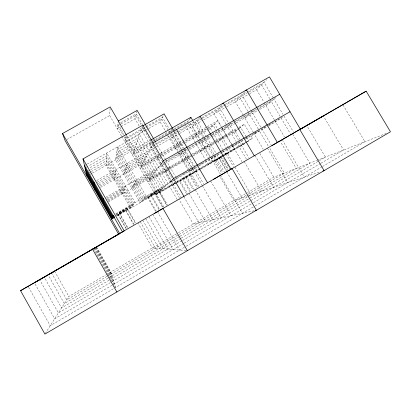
<?xml version="1.0" encoding="UTF-8"?>
<svg xmlns="http://www.w3.org/2000/svg" width="411" height="411" viewBox="0 0 411 411"><rect width="100%" height="100%" fill="white"/><g stroke="black" fill="none" stroke-linecap="round" stroke-linejoin="round"><path stroke-width="0.31" stroke-dasharray="2.06 1.54" d="M121.476 136L109.68 115.532L110.107 108.144M118.291 120.978L117.284 128.725L120.603 126.86M114.237 179.602L116.102 169.522M139.108 125.92L134.978 118.784L137.017 110.97M123.768 174.182L127.117 163.27M142.545 125.797L132.537 155.194L152.43 143.917M142.596 131.957L144.179 127.569M122.427 193.879L125.581 186.024M148.648 128.545L160.203 122.021L164.076 113.862M150.231 145.165L151.469 142.612M153 142.941L140.192 168.474L161.184 156.514M131.957 188.433L136.596 179.735M125.956 228.501L118.055 214.696L125.74 210.062L133.75 224.036M127.415 227.658L118.995 212.944L119.185 212.595L127.158 208.017L135.671 222.87M171.921 128.396L169.522 132.378L161.687 118.882L125.489 139.308M45.241 333.568L68.858 296.49L105.868 274.949M157.881 158.394L159.319 156.185M160.686 154.079L161.621 152.64M175.225 131.69L174.187 133.287L182.849 148.201M118.055 214.696L125.74 210.062M118.995 212.944L127.158 208.017M190.236 118.26L187.483 122.201L155.599 140.269M163.28 160.722L147.857 181.78L168.849 169.769M175.482 148.371L177.372 145.905M178.353 144.626L180.393 141.959M199.71 116.724L196.884 120.413L215.832 152.902M192.995 138.394L199.063 131.335M221.786 104.882L219.433 107.62L228.09 122.406M165.551 171.654L167.185 169.784M168.392 168.407L169.81 166.789M180.311 154.777L182.818 151.911M184.133 150.411L185.315 149.059M208.783 129.403L210.417 128.473L217.63 120.767L220.779 126.151M244.797 91.745L241.832 94.91L261.093 127.672M155.62 211.382L147.719 197.655L155.656 192.877L163.963 207.288M158.841 209.523L150.421 194.901L150.965 194.346L158.867 189.81L167.38 204.575M183.152 161.585L185.238 159.458M186.322 158.353L188.577 156.057M201.96 142.417L205.156 139.165M206.825 137.459L208.146 136.118M249.554 93.754L256.634 89.732L266.775 79.6M147.719 197.655L155.656 192.877M150.421 194.901L158.867 189.81M200.66 151.567L203.193 149.188M204.508 147.95L207.247 145.381M223.476 130.133L227.345 126.501M229.374 124.595L231.927 122.195M173.596 178.549L155.543 195.112L176.535 183.049M218.082 141.6L225.814 134.762M244.858 117.926L249.395 113.919M251.768 111.818L254.039 109.809M216.448 142.535L235.416 131.684L238.827 128.807L192.805 155.132M239.269 128.432L244.283 124.204L249.641 133.344M275.925 97.51L266.102 105.797L259.567 109.532M176.822 181.96L178.014 180.968L176.119 177.696M189.81 171.151L192.625 168.808M186.491 193.622L179.35 181.282L186.805 176.822L194.331 189.8M189.861 191.665L182.407 178.795L183.208 178.143L190.19 174.136L197.717 187.113M179.35 181.282L186.805 176.822M182.407 178.795L190.19 174.136M211.46 158.723L214.958 155.99M232.97 146.373L237.147 143.254L246.662 159.509M214.676 160.984L222.397 156.37L214.676 160.984L221.817 173.237M226.538 170.442L219.114 157.706L227.18 152.882L234.707 165.767M219.114 157.706L227.18 152.882M254.352 134.099L259.197 130.6L268.388 146.249M224.129 155.692L243.096 144.795L246.703 142.252L223.985 155.307M247.175 141.918L252.482 138.183L249.96 133.883M282.542 117.012L275.596 121.903L268.511 125.966M180.681 238.472L61.573 307.926L44.224 277.148M181.236 238.149L249.498 198.343M250.047 198.02L309.817 163.167L292.498 133.816M182.016 240.779L58.383 312.935L39.692 279.742M182.571 240.461L325.43 157.089L306.77 125.555M183.614 243.461L54.658 318.787L34.39 282.768M184.164 243.142L252.976 202.947M253.53 202.623L320.349 163.593M320.899 163.27L343.575 150.025L323.354 115.953M113.313 288.846L50.234 325.728L28.107 286.359M93.405 248.665L115.522 287.551L185.674 246.528M186.229 246.21L254.65 206.199M255.2 205.875L321.926 166.861M322.481 166.537L364.937 141.708L342.866 104.651M106.418 274.625L177.793 233.078M178.348 232.754L245.316 193.771M247.509 192.497L273.824 177.177L316.758 160.465M106.963 276.392L66.736 299.819L51.57 272.95M107.518 276.069L247.432 194.583M247.982 194.259L284.35 173.082L269.205 147.308M179.412 236.536L64.332 303.601L48.765 276.012M179.961 236.217L296.254 168.448L280.415 141.554M170.144 181.713L172.918 180.121M175.625 178.569L198.071 165.684M198.616 165.371L221.74 152.101M222.294 151.782L243.374 139.678M245.418 138.507L266.672 126.305M268.506 125.257L281.098 118.029L290.289 133.606M115.712 213.689L173.473 180.532M174.017 180.218L198.138 166.373M198.693 166.054L221.94 152.707M222.49 152.389L245.033 139.447M245.578 139.134L267.967 126.28M115.923 214.259L134.084 203.83L106.521 155.82L88.355 166.085M116.154 214.778L133.149 205.017L106.398 158.42L89.403 168.027M116.405 215.241L132.26 206.137L106.279 160.865L90.42 169.835M116.678 215.662L131.428 207.19L106.172 163.177L91.417 171.526M116.971 216.042L174.685 182.88M176.905 181.605L223.096 155.065M223.641 154.752L252.482 138.183M199.818 168.947L157.644 193.185L124.209 135.188M200.342 168.649L248.583 140.932L246.667 137.659M176.324 182.695L156.925 193.843L123.3 135.512M176.709 182.474L223.522 155.574M177.084 182.731L200.136 169.486M200.681 169.168L223.584 156.005M108.211 202.007L168.14 167.739M168.695 167.421L191.326 154.485M191.87 154.171L214.891 141.009M215.441 140.696L236.679 128.551M238.848 127.307L244.283 124.204M149.655 179.324L168.037 168.813M168.51 168.541L238.416 128.561M238.935 128.263L240.594 127.312L246.343 137.115M149.039 180.162L192.312 155.415M169.399 169.455L192.451 156.262M193 155.949L215.903 142.848M171.259 180.691L172.923 179.735M183.224 173.827L186.486 171.952M191.927 168.829L195.138 166.989M200.131 164.123L203.466 162.206M245.896 137.855L248.08 136.601M254.553 132.887L256.274 131.9M265.105 126.829L261.735 128.766L271.08 144.662M268.964 124.615L272.303 122.699M161.734 156.201L184.786 143.069M185.335 142.761L208.238 129.712M161.287 163.444L162.956 162.494M165.171 161.23L188.007 148.201M188.495 147.919L211.264 134.926M211.778 134.638L234.594 121.62M235.149 121.302L274.019 99.118L283.02 114.361M160.336 164.744L188.264 148.803M188.772 148.515L211.809 135.368M212.194 135.147L271.296 101.414M105.658 197.398L164.513 163.799M165.058 163.486L187.529 150.657M189.748 149.388L235.539 123.249M236.084 122.935L259.022 109.84M106.711 198.159L124.872 187.786M135.553 181.688L156.822 169.543M106.665 199.469L124.209 189.445M134.577 183.522L155.219 171.726M107.723 200.07L123.583 191.007M133.652 185.253L153.709 173.791M108.237 200.917L122.987 192.482M132.779 186.887L152.281 175.738M202.032 118.609L150.549 147.821L179.345 197.634M202.412 118.394L248.378 92.305M248.927 91.997L261.524 84.851L269.667 98.655M96.734 180.521L155.584 147.107M156.129 146.799L179.165 133.719M179.72 133.405L202.972 120.202M203.522 119.889L226.065 107.091M226.615 106.778L249.009 94.062M96.97 182.412L115.686 171.783M126.367 165.715L147.636 153.637M98.296 183.568L115.291 173.915M125.658 168.022L146.306 156.288M99.061 184.935L114.921 175.918M124.99 170.19L145.052 158.785M99.816 186.204L114.571 177.814M124.363 172.24L143.865 161.148M100.567 187.38L158.286 154.536M160.511 153.272L206.707 126.984M207.252 126.67L217.63 120.767M141.682 165.499L214.634 123.968L218.138 129.968M141.173 166.517L160.562 155.476M160.963 155.25L213.191 125.509L216.335 130.893M88.231 171.074L89.875 170.144M89.233 172.764L90.872 171.834M90.209 174.341L91.848 173.411M92.398 173.103L150.118 140.413M133.729 151.7L188.587 120.618M133.323 152.897L153.421 141.502M166.732 135.805L167.832 135.183M154.13 144.667L151.34 146.249L181.256 197.989M154.685 144.353L224.457 104.769M224.894 104.522L264.088 82.287L273.382 98.034M125.792 137.937L145.283 126.942M145.838 126.629L162.463 117.253L169.764 129.83M145.9 130.097L124.903 141.944L126.424 135.08L167.046 205.521M146.45 129.784L148.099 128.854M85.067 165.253L86.736 164.308M87.281 164.004L139.596 134.464L177.233 199.597M86.156 167.328L87.805 166.393M120.659 122.637L136.257 113.878L142.591 124.831M120.423 124.204L117.669 125.745L122.987 134.967M120.973 123.896L135.82 115.558L141.137 124.744M121.158 126.552L134.978 118.784M66.721 139.57L109.68 115.532M317.333 160.239L386.299 133.395M248.239 195.703L233.802 200.476L219.546 175.995M248.809 195.513L319.296 172.214M253.993 210.786L193.298 224.052L179.037 199.376M186.152 250.602L152.317 247.91L138.05 223.039M283.986 115.994L293.326 131.823M269.996 99.205L280.148 116.421M256.634 89.732L263.893 102.051M264.211 102.586L274.327 119.755M274.646 120.295L284.479 136.976M282.193 139.678L304.284 177.177M247.818 111.232L239.618 97.279L235.39 101.8L242.963 114.7M248.131 111.771L258.247 128.987M267.484 148.207L287.715 182.654M243.276 115.239L253.084 131.941M253.402 132.481L263.235 149.234M259.896 153.437L273.824 177.177M254.995 155.445L273.664 187.298M235.416 131.684L239.896 139.329M240.214 139.879L243.096 144.795M228.413 122.951L238.699 140.521M239.341 141.62L248.691 157.588M226.081 124.343L217.568 109.794L214.008 113.939L221.267 126.357M226.399 124.882L236.202 141.631M244.262 161.667L261.591 191.29M221.58 126.896L231.706 144.21M232.025 144.749L241.858 161.569M222.038 128.304L232.123 145.556M232.441 146.095L234.018 148.792L230.586 151.269L228.67 147.991M218.457 130.513L228.352 147.441M216.654 131.433L226.728 148.684M227.047 149.224L228.937 152.46L225.762 154.757L223.522 150.919M234.943 167.072L251.106 194.752M225.952 153.776L233.376 166.496M210.417 128.473L212.333 131.756M212.651 132.301L223.204 150.369M223.651 158.518L229.605 168.721M221.262 157.197L228.372 169.389M220.275 156.848L228.115 170.288M216.797 154.557L226.148 170.596M226.769 171.808L241.92 197.794M203.573 136.457L195.374 122.386L192.487 126.156L199.751 138.62M203.892 137.002L224.478 172.317M193.093 121.091L203.152 138.358M203.471 138.897L213.556 156.211M213.874 156.75L215.451 159.458L212.497 161.667L210.581 158.374M215.754 160.187L222.962 172.558M200.07 139.165L210.196 156.55M210.509 157.094L220.347 173.981M190.18 123.346L200.049 140.29M200.368 140.834L210.257 157.824M220.414 175.343L242.516 213.294M188.423 123.819L198.472 141.081M198.79 141.625L208.87 158.934M209.184 159.478L211.074 162.725L208.341 164.765L206.101 160.917M185.346 125.252L195.549 142.787M195.872 143.336L205.783 160.367M210.673 181.004L230.92 215.826M174.423 131.679L184.482 149.008M184.801 149.547L196.782 170.185L194.311 172.117L182.176 151.212M183.167 148.751L193.139 165.921M194.1 167.58L203.476 183.722M181.241 149.193L173.036 135.06L170.837 138.445L178.415 151.51M181.554 149.738L202.145 185.207M202.418 185.798L221.097 217.974M170.401 130.924L171.351 132.568M171.67 133.118L181.857 150.667M170.462 134.001L180.516 151.325M180.83 151.87L190.915 169.24M191.228 169.784L193.119 173.041L190.832 174.829L188.592 170.966M178.734 152.055L188.546 168.967M188.86 169.517L198.698 186.476M160.203 122.021L164.97 130.246M165.289 130.796L167.2 134.084M168.15 135.733L178.04 152.774M178.359 153.324L188.274 170.416M189.317 174.824L196.771 187.673M195.333 189.913L212.667 219.818M186.003 177.46L193.144 189.779M183.208 178.143L190.735 191.141M189.183 193.483L205.356 221.416M180.09 180.681L187.616 193.679M155.651 142.324L165.715 159.715M166.029 160.259L175.805 177.151M183.794 196.612L198.955 222.813M142.386 126.907L150.529 140.988M150.842 141.528L175.071 183.414L173.231 184.945L140.377 128.114M158.235 190.411L166.964 205.551M117.875 124.199L123.891 134.638M155.096 193.417L162.997 207.123M121.728 136.437L162.607 207.37M150.965 194.346L159.797 209.677M157.495 211.67L179.607 250.078M148.201 197.162L156.19 211.033M152.907 214.352L173.159 249.569M149.023 216.623L167.709 249.133M145.694 218.57L163.033 248.763M142.807 220.26L158.985 248.439M140.279 221.735L155.44 248.157M126.876 208.418L135.301 223.106M125.494 210.422L133.714 224.755M119.185 212.595L127.703 227.473M118.224 214.383L126.234 228.372M96.57 246.99L110.836 272.051L115.522 287.551M96.21 247.181L111.371 273.824M95.799 247.396L111.982 275.832M95.326 247.648L112.676 278.129M94.787 247.936L113.477 280.78M94.15 248.27L114.412 283.883M54.586 271.224L68.858 296.49M106.649 153.067L106.069 165.361L130.636 208.187L135.085 202.572L106.649 153.067M117.669 146.845L115.594 159.966L140.166 202.715L146.1 196.247L117.669 146.845M166.034 185.489L144.77 197.696L117.202 149.784L138.471 137.772L166.034 185.489M164.159 187.21L143.516 199.063L116.765 152.553L137.413 140.881L164.159 187.21M162.391 188.829L142.334 200.352L116.354 155.168L136.411 143.819L162.391 188.829M160.722 190.36L141.22 201.565L115.964 157.634L135.466 146.593L160.722 190.36"/><path stroke-width="0.62" d="M103.295 204.822L103.444 198.662M112.948 215.282L111.499 219.181L114.237 217.609M190.236 118.26L190.894 117.32L192.78 120.551M222.572 103.968L223.353 103.053L254.275 155.82M245.639 90.841L246.487 89.937L277.404 142.468M119.36 233.797L118.62 234.234L65.046 140.505L62.529 133.508L110.174 106.911L126.47 135.162M154.433 213.458L162.997 208.449L187.344 250.695M213.381 179.432L232.076 168.572L256.407 210.257L255.2 210.519M271.841 145.679L299.783 129.486L324.099 170.627L322.897 171.022M300.184 129.367L366.16 91.165L390.45 131.777L44.912 334.086L20.55 290.68L366.16 91.165M34.39 282.768L123.531 231.311M300.122 129.367L323.354 115.953M51.57 272.95L118.794 234.142M113.724 215.523L112.624 216.155L85.056 167.95M113.415 216.35L112.316 216.977L85.565 170.195M114.217 216.499L112.028 217.758L86.048 172.312M114.489 216.921L111.756 218.488L86.5 174.31M173.596 178.549L290.043 111.73M163.28 160.722L279.737 94.294M20.55 290.68L48.144 274.908M48.632 274.63L54.586 271.224M150.673 140.1L190.894 117.32M153 142.941L269.467 76.914L300.374 129.208M86.932 176.201L82.991 158.887L142.745 125.216L183.938 196.427M143.079 125.694L164.076 113.862L174.11 131.14M118.291 120.978L137.166 110.389L155.337 141.785M95.799 247.396L92.501 249.143L116.858 291.964M96.21 247.181L96.57 246.99M200.065 116.262L230.992 169.265M176.612 129.557L207.545 182.797M82.991 158.887L124.199 230.91L122.478 231.938L84.512 165.566M62.529 133.508L119.729 233.576M93.965 182.094L95.1 190.493"/></g></svg>
